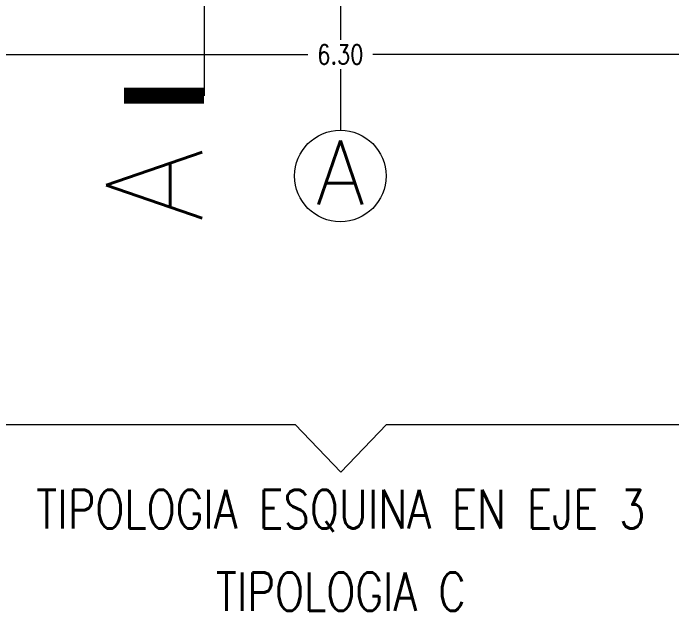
# Model space of a CAD drawing. Header units: metres. Extents: x -2 to 612, y -64 to 156.
# Drawn here: x 472.17 to 474.229, y 40.444 to 42.312 of the extents above; entities that cross this region are included whole.
import ezdxf
from ezdxf.enums import TextEntityAlignment as Align

# ---------------------------------------------------------------- set-up
doc = ezdxf.new("R2010")
doc.units = ezdxf.units.M
doc.header["$LTSCALE"] = 5
doc.header["$MEASUREMENT"] = 0
doc.linetypes.add('HIDDEN', pattern=[0.375, 0.25, -0.125])
doc.layers.get('0').update_dxf_attribs({"color": 30})
doc.layers.get('DEFPOINTS').update_dxf_attribs({"color": 210})
for name, color, linetype, lineweight in [('A-ANNO-DIMS', 3, 'Continuous', 18), ('A-ANNO-SYMB', 3, 'Continuous', 18), ('A-ANNO-TEXT', 3, 'Continuous', 18)]:
    doc.layers.add(name, color=color, linetype=linetype, lineweight=lineweight)
doc.styles.add('E-ROMANS', font='romans.shx', dxfattribs={"width": 0.8})
doc.dimstyles.new('E-0050_ARW_12', dxfattribs={"dimscale": 0.001, "dimtxt": 60, "dimasz": 60, "dimexe": 30, "dimexo": 20, "dimgap": 30, "dimtad": 0, "dimzin": 0, "dimdsep": 46, "dimtxsty": 'E-ROMANS', "dimblk": 'OPEN90', "dimcen": 30, "dimclrd": 256, "dimclre": 256, "dimclrt": 256, "dimadec": 0, "dimazin": 0, "dimtfac": 1, "dimtmove": 1, "dimatfit": 3, "dimldrblk": 'OPEN90', "dimfxl": 1, "dimtfill": 1, "dimtolj": 1, "dimtzin": 0, "dimlwd": -1, "dimarcsym": 0})

# ---------------------------------------------------------------- blocks, each defined once
blk = doc.blocks.new('_Open90')
at = {"color": 0, "linetype": 'ByBlock', "lineweight": -2}
for p, q in [((-0.5, 0.5), (0, 0)), ((0, 0), (-1, 0)), ((0, 0), (-0.5, -0.5))]:
    blk.add_line(p, q, dxfattribs=at)
blk = doc.blocks.new('*D1289')
at = {"layer": 'A-ANNO-DIMS', "lineweight": -2, "transparency": 16777216}
for p, q in [((470.0436, 42.2557), (470.0436, 42.1527)), ((476.3426, 42.2557), (476.3426, 42.1527))]:
    blk.add_line(p, q, dxfattribs=at)
at = {"layer": 'A-ANNO-DIMS', "transparency": 16777216}
for p, q in [((470.1036, 42.1827), (473.0911, 42.1827)), ((476.2826, 42.1827), (473.2951, 42.1827))]:
    blk.add_line(p, q, dxfattribs=at)
at = {"layer": 'DEFPOINTS', "color": 0, "transparency": 16777216}
for p in [(470.0436, 42.2757), (476.3426, 42.2757), (476.3426, 42.1827)]:
    blk.add_point(p, dxfattribs=at)
at = {"layer": 'A-ANNO-DIMS', "transparency": 16777216, "xscale": 0.06, "yscale": 0.06, "zscale": 0.06, "rotation": 180}
blk.add_blockref('_Open90', (470.0436, 42.1827), dxfattribs=at)
at = {"layer": 'A-ANNO-DIMS', "transparency": 16777216, "xscale": 0.06, "yscale": 0.06, "zscale": 0.06}
blk.add_blockref('_Open90', (476.3426, 42.1827), dxfattribs=at)
at = {"layer": 'A-ANNO-DIMS', "transparency": 16777216, "insert": (473.1931, 42.1827), "char_height": 0.06, "attachment_point": 5, "style": 'E-ROMANS', "bg_fill": 3, "box_fill_scale": 1.25, "bg_fill_color": 256, "bg_fill_true_color": 13158600, "bg_fill_transparency": 0}
blk.add_mtext('\\A1;6.30', dxfattribs=at)

msp = doc.modelspace()

# ---------------------------------------------------------------- linework, layer by layer
at = {"layer": 'A-ANNO-SYMB'}
msp.add_line((473.19311, 52.35043), (473.19311, 41.94592), dxfattribs=at)
at = {"layer": 'A-ANNO-SYMB', "const_width": 0.05}
msp.add_lwpolyline([(472.76708, 42.05365), (472.51708, 42.05365)], dxfattribs=at)
at = {"layer": 'A-ANNO-SYMB'}
msp.add_circle((473.19311, 41.8029), 0.14303, dxfattribs=at)
at = {"layer": 'A-ANNO-TEXT', "linetype": 'HIDDEN'}
msp.add_lwpolyline([(470.04359, 42.27565), (470.04359, 41.02593), (473.05164, 41.02593), (473.19467, 40.87777), (473.3377, 41.02593), (476.34263, 41.02593), (476.34263, 42.27565)], dxfattribs=at)

# ---------------------------------------------------------------- texts
at = {"layer": 'A-ANNO-TEXT', "char_height": 0.12, "attachment_point": 5, "style": 'E-ROMANS'}
for s, insert in [('\\pi-0.36,l0.36,t0.36;TIPOLOGIA ESQUINA EN EJE 3', (473.19467, 40.75603)), ('\\pi-0.36,l0.36,t0.36;TIPOLOGIA C', (473.19467, 40.50397))]:
    msp.add_mtext(s, dxfattribs=dict(at, insert=insert))
at = {"layer": 'A-ANNO-TEXT', "style": 'E-ROMANS'}
msp.add_attdef('A', text='0.00', height=0.2, dxfattribs=at).set_placement((473.19311, 41.81403), align=Align.MIDDLE_CENTER)
msp.add_attdef('A', text='CORTE', height=0.299796, rotation=90, dxfattribs=at).set_placement((472.61148, 41.65855), align=Align.MIDDLE_LEFT)

# ---------------------------------------------------------------- next in the draw order: dimensions: what is measured, and where the dimension line sits
at = {"layer": 'A-ANNO-DIMS'}
dim = msp.add_linear_dim(base=(476.34263, 42.18267), p1=(470.04359, 42.27565), p2=(476.34263, 42.27565), dimstyle='E-0050_ARW_12', dxfattribs=at)
dim.commit()
dim.dimension.update_dxf_attribs({"geometry": '*D1289', "text_midpoint": (473.19311, 42.18267)})

# ---------------------------------------------------------------- next in the draw order: linework, layer by layer
at = {"layer": 'A-ANNO-SYMB'}
msp.add_line((472.76708, 43.74193), (472.76708, 42.05365), dxfattribs=at)

doc.saveas('drawing.dxf')
